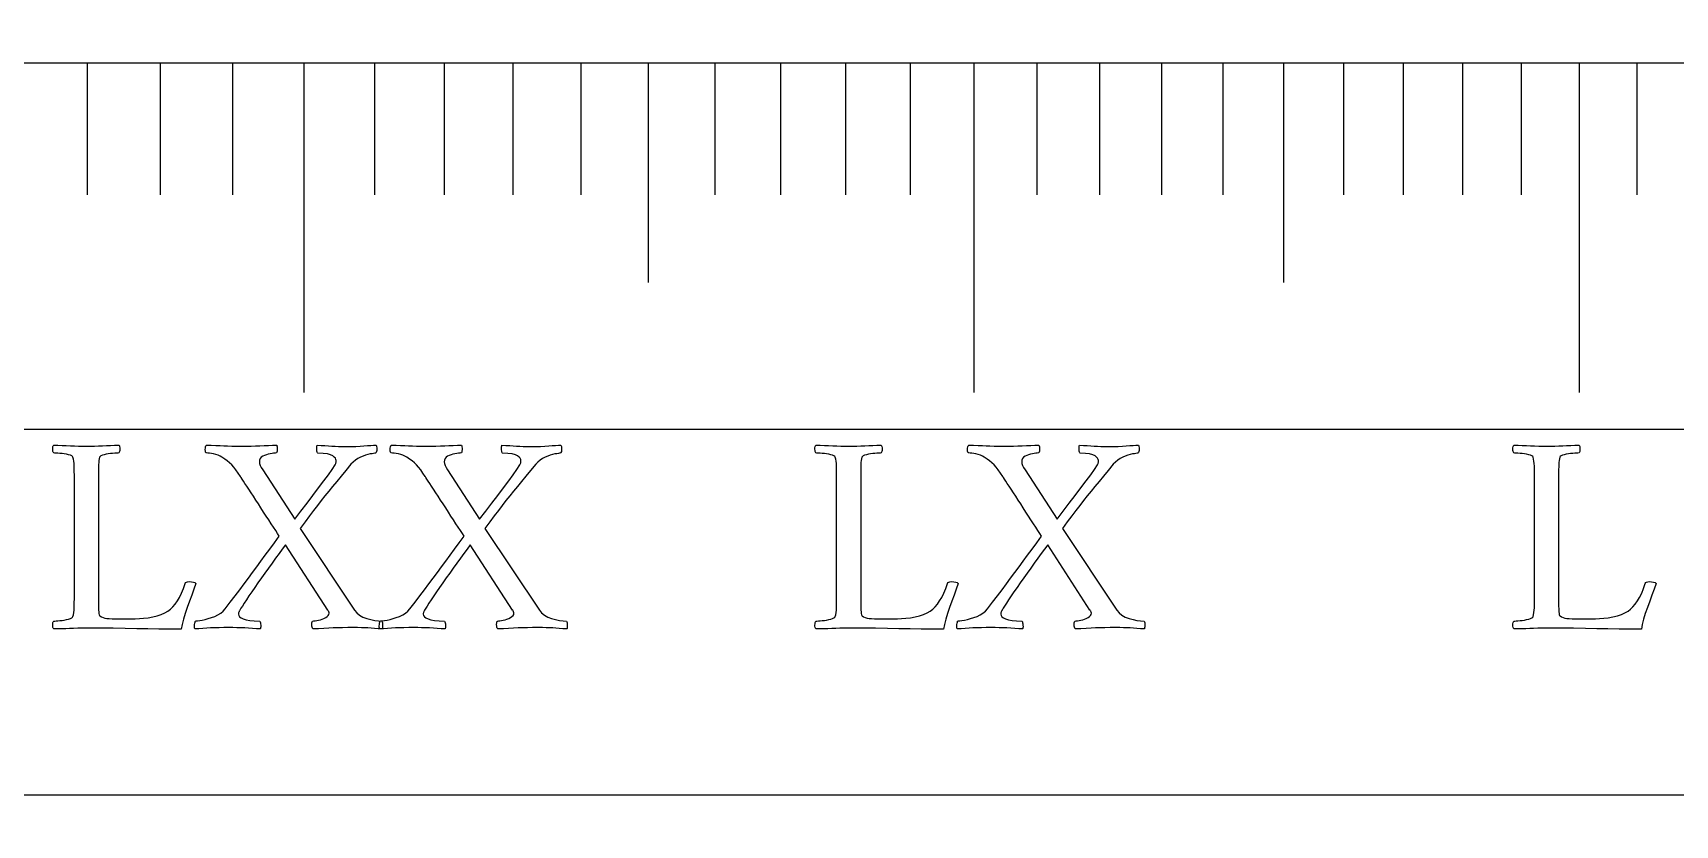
# Model space of a CAD drawing. Header units: millimetres. Extents: x -82 to 82, y -8 to 8.
# Drawn here: x -64.51 to -38.6, y -6.25 to 6.25 of the extents above; entities that cross this region are included whole.
import ezdxf

# ---------------------------------------------------------------- set-up
doc = ezdxf.new("R2010")
doc.units = ezdxf.units.MM
for name, color, linetype in [('CUT_OUTER', 1, 'Continuous'), ('ENGRAVE', 7, 'Continuous'), ('ENGRAVE_FINE', 8, 'Continuous'), ('GUIDE', 3, 'Continuous'), ('TEXT', 5, 'Continuous')]:
    doc.layers.add(name, color=color, linetype=linetype)

msp = doc.modelspace()

# ---------------------------------------------------------------- linework, layer by layer
at = {"layer": 'CUT_OUTER'}
msp.add_lwpolyline([(-5.1291, -6.2498), (-5.6529, -5.775), (-82.5, -5.775), (-82.5, 5.775), (-5.6529, 5.775), (-5.1291, 6.2498)], dxfattribs=at)
at = {"layer": 'ENGRAVE'}
for points in [[(-60.2354, 5.775), (-60.2354, 0.5775)], [(-54.804, 5.775), (-54.804, 2.31)], [(-49.6666, 5.775), (-49.6666, 0.5775)], [(-44.7818, 5.775), (-44.7818, 2.31)], [(-40.1141, 5.775), (-40.1141, 0.5775)]]:
    msp.add_lwpolyline(points, dxfattribs=at)
at = {"layer": 'ENGRAVE_FINE'}
for points in [[(-63.6552, 5.775), (-63.6552, 3.696)], [(-62.5008, 5.775), (-62.5008, 3.696)], [(-61.361, 5.775), (-61.361, 3.696)], [(-59.1233, 5.775), (-59.1233, 3.696)], [(-58.0246, 5.775), (-58.0246, 3.696)], [(-56.9387, 5.775), (-56.9387, 3.696)], [(-55.8653, 5.775), (-55.8653, 3.696)], [(-53.7544, 5.775), (-53.7544, 3.696)], [(-52.7162, 5.775), (-52.7162, 3.696)], [(-51.689, 5.775), (-51.689, 3.696)], [(-50.6726, 5.775), (-50.6726, 3.696)], [(-48.6706, 5.775), (-48.6706, 3.696)], [(-47.6844, 5.775), (-47.6844, 3.696)], [(-46.7078, 5.775), (-46.7078, 3.696)], [(-45.7403, 5.775), (-45.7403, 3.696)], [(-43.8319, 5.775), (-43.8319, 3.696)], [(-42.8905, 5.775), (-42.8905, 3.696)], [(-41.9572, 5.775), (-41.9572, 3.696)], [(-41.0318, 5.775), (-41.0318, 3.696)], [(-39.2039, 5.775), (-39.2039, 3.696)]]:
    msp.add_lwpolyline(points, dxfattribs=at)
at = {"layer": 'GUIDE'}
msp.add_lwpolyline([(-82.5, 0), (82.5, 0)], dxfattribs=at)
at = {"layer": 'TEXT'}
for points in [[(-63.4768, -2.6364), (-63.4768, -2.6414), (-63.4768, -2.6476), (-63.4768, -2.6548), (-63.4768, -2.6632), (-63.4768, -2.6849), (-63.4768, -2.7096), (-63.4768, -2.7374), (-63.4768, -2.7683), (-63.4765, -2.8), (-63.4757, -2.8303), (-63.4743, -2.8592), (-63.4723, -2.8868), (-63.4695, -2.9108), (-63.4656, -2.9292), (-63.4606, -2.9421), (-63.4545, -2.9493), (-63.4308, -2.9635), (-63.4047, -2.9745), (-63.3761, -2.9825), (-63.3449, -2.9874), (-63.3079, -2.9903), (-63.2616, -2.9924), (-63.2062, -2.9936), (-63.1415, -2.9941), (-62.8956, -2.9941), (-62.8314, -2.9922), (-62.7642, -2.9868), (-62.694, -2.9777), (-62.6206, -2.965), (-62.5495, -2.9484), (-62.4859, -2.9276), (-62.4299, -2.9025), (-62.3814, -2.8733), (-62.3419, -2.8415), (-62.3037, -2.804), (-62.267, -2.761), (-62.2316, -2.7124), (-62.198, -2.6565), (-62.1663, -2.5917), (-62.1365, -2.5179), (-62.1087, -2.4352), (-62.1014, -2.4235), (-62.0886, -2.4151), (-62.0701, -2.41), (-62.0461, -2.4084), (-62.0092, -2.41), (-61.979, -2.4151), (-61.9556, -2.4235), (-61.9388, -2.4352), (-61.9708, -2.526), (-62.0042, -2.6196), (-62.039, -2.716), (-62.0752, -2.8152), (-62.1088, -2.9122), (-62.1361, -3.0019), (-62.1569, -3.0843), (-62.1713, -3.1595), (-62.3476, -3.1589), (-62.5234, -3.1572), (-62.6986, -3.1545), (-62.8732, -3.1505), (-63.0532, -3.1466), (-63.2443, -3.1438), (-63.4466, -3.1422), (-63.6601, -3.1416), (-63.7342, -3.142), (-63.8043, -3.1433), (-63.8705, -3.1454), (-63.9328, -3.1483), (-63.9938, -3.1512), (-64.0558, -3.1533), (-64.1189, -3.1546), (-64.1832, -3.155), (-64.1909, -3.1444), (-64.1961, -3.1304), (-64.1987, -3.1131), (-64.1989, -3.0924), (-64.1971, -3.0717), (-64.1938, -3.0544), (-64.1892, -3.0404), (-64.1832, -3.0298), (-64.167, -3.0294), (-64.1452, -3.0281), (-64.1178, -3.0261), (-64.0849, -3.0231), (-64.0495, -3.0191), (-64.015, -3.0136), (-63.9813, -3.0068), (-63.9485, -2.9985), (-63.9199, -2.9893), (-63.8988, -2.9795), (-63.8852, -2.9692), (-63.8792, -2.9583), (-63.8712, -2.9295), (-63.8652, -2.8968), (-63.8612, -2.8602), (-63.8591, -2.8197), (-63.8581, -2.7764), (-63.8574, -2.7314), (-63.857, -2.6847), (-63.8568, -2.6364), (-63.8568, -0.772), (-63.857, -0.7235), (-63.8574, -0.6764), (-63.8581, -0.6307), (-63.8591, -0.5864), (-63.8612, -0.5449), (-63.8652, -0.5076), (-63.8712, -0.4745), (-63.8792, -0.4456), (-63.8852, -0.433), (-63.8988, -0.4221), (-63.9199, -0.4129), (-63.9485, -0.4054), (-63.9813, -0.3991), (-64.015, -0.3936), (-64.0495, -0.389), (-64.0849, -0.3852), (-64.1178, -0.3823), (-64.1452, -0.3802), (-64.167, -0.379), (-64.1832, -0.3785), (-64.1892, -0.3679), (-64.1938, -0.354), (-64.1971, -0.3366), (-64.1989, -0.3159), (-64.1987, -0.2953), (-64.1961, -0.2779), (-64.1909, -0.264), (-64.1832, -0.2534), (-64.1164, -0.2557), (-64.0502, -0.2584), (-63.9845, -0.2613), (-63.9194, -0.2645), (-63.8549, -0.2675), (-63.7909, -0.2696), (-63.7275, -0.2708), (-63.6646, -0.2712), (-63.6002, -0.2708), (-63.5366, -0.2696), (-63.4739, -0.2675), (-63.412, -0.2645), (-63.3498, -0.2613), (-63.2862, -0.2584), (-63.2213, -0.2557), (-63.1549, -0.2534), (-63.1472, -0.264), (-63.142, -0.2779), (-63.1394, -0.2953), (-63.1392, -0.3159), (-63.1411, -0.3366), (-63.1443, -0.354), (-63.1489, -0.3679), (-63.1549, -0.3785), (-63.1711, -0.379), (-63.1929, -0.3802), (-63.2203, -0.3823), (-63.2533, -0.3852), (-63.2885, -0.389), (-63.3226, -0.3936), (-63.3555, -0.3991), (-63.3874, -0.4054), (-63.4153, -0.4129), (-63.4366, -0.4221), (-63.4511, -0.433), (-63.4589, -0.4456), (-63.4649, -0.4696), (-63.4695, -0.497), (-63.4728, -0.5278), (-63.4746, -0.5619), (-63.4755, -0.5985), (-63.4762, -0.6367), (-63.4767, -0.6767), (-63.4768, -0.7183), (-63.4768, -0.725), (-63.4768, -0.7317), (-63.4768, -0.7385), (-63.4768, -0.7452), (-63.4768, -0.7519), (-63.4768, -0.7586), (-63.4768, -0.7653), (-63.4768, -0.772)], [(-61.2234, -0.2712), (-61.1446, -0.2708), (-61.0692, -0.2696), (-60.9971, -0.2675), (-60.9284, -0.2645), (-60.8616, -0.2613), (-60.7953, -0.2584), (-60.7297, -0.2557), (-60.6646, -0.2534), (-60.6607, -0.2645), (-60.6579, -0.2802), (-60.6562, -0.3003), (-60.6556, -0.3249), (-60.6567, -0.3484), (-60.6601, -0.3651), (-60.6657, -0.3752), (-60.6735, -0.3785), (-60.6911, -0.3792), (-60.7126, -0.3813), (-60.7381, -0.3848), (-60.7674, -0.3897), (-60.7981, -0.3964), (-60.8278, -0.4054), (-60.8563, -0.4165), (-60.8836, -0.43), (-60.9071, -0.4463), (-60.9239, -0.4663), (-60.9339, -0.4899), (-60.9373, -0.5171), (-60.9339, -0.5437), (-60.9239, -0.5741), (-60.9071, -0.6085), (-60.8836, -0.6468), (-60.3784, -1.4247), (-60.2812, -1.2948), (-60.1862, -1.1688), (-60.0934, -1.0467), (-60.0029, -0.9285), (-59.9196, -0.8187), (-59.8486, -0.7217), (-59.7899, -0.6376), (-59.7435, -0.5663), (-59.7375, -0.5551), (-59.7329, -0.544), (-59.7297, -0.5328), (-59.7279, -0.5216), (-59.7269, -0.5116), (-59.7262, -0.5037), (-59.7258, -0.4981), (-59.7257, -0.4948), (-59.729, -0.4786), (-59.7391, -0.4613), (-59.7558, -0.4428), (-59.7793, -0.4233), (-59.8142, -0.4056), (-59.8654, -0.3931), (-59.9327, -0.3855), (-60.0163, -0.383), (-60.0223, -0.3778), (-60.0269, -0.3668), (-60.0301, -0.3499), (-60.0319, -0.3271), (-60.0323, -0.3032), (-60.0314, -0.283), (-60.029, -0.2663), (-60.0252, -0.2534), (-59.9622, -0.2577), (-59.9028, -0.2617), (-59.8471, -0.2655), (-59.795, -0.269), (-59.7434, -0.2719), (-59.6893, -0.274), (-59.6328, -0.2753), (-59.5737, -0.2757), (-59.4921, -0.2752), (-59.4172, -0.2735), (-59.349, -0.2707), (-59.2875, -0.2668), (-59.2319, -0.2626), (-59.1813, -0.2589), (-59.1358, -0.2559), (-59.0953, -0.2534), (-59.0912, -0.264), (-59.088, -0.2779), (-59.0856, -0.2953), (-59.0841, -0.3159), (-59.0845, -0.3369), (-59.088, -0.3551), (-59.0946, -0.3704), (-59.1042, -0.383), (-59.1164, -0.3837), (-59.1349, -0.3858), (-59.1599, -0.3893), (-59.1914, -0.3942), (-59.2269, -0.4015), (-59.264, -0.4121), (-59.3029, -0.426), (-59.3434, -0.4434), (-59.3838, -0.4647), (-59.4222, -0.4909), (-59.4587, -0.5218), (-59.4932, -0.5574), (-59.5732, -0.6546), (-59.648, -0.7452), (-59.7174, -0.829), (-59.7816, -0.9061), (-59.8426, -0.9802), (-59.9028, -1.0548), (-59.9622, -1.1299), (-60.0207, -1.2057), (-60.0814, -1.2853), (-60.1471, -1.3722), (-60.2177, -1.4664), (-60.2935, -1.5678), (-59.4351, -2.8555), (-59.3996, -2.899), (-59.3557, -2.9359), (-59.3034, -2.9661), (-59.2428, -2.9896), (-59.1794, -3.0072), (-59.1187, -3.0198), (-59.0609, -3.0273), (-59.0058, -3.0298), (-59.0001, -3.0407), (-58.9963, -3.0555), (-58.9945, -3.0743), (-58.9947, -3.0969), (-58.9959, -3.119), (-58.9975, -3.136), (-58.9993, -3.148), (-59.0014, -3.155), (-59.064, -3.1507), (-59.1221, -3.1466), (-59.1757, -3.1429), (-59.2249, -3.1394), (-59.2744, -3.1364), (-59.3289, -3.1343), (-59.3884, -3.1331), (-59.4529, -3.1327), (-59.5417, -3.1331), (-59.6245, -3.1343), (-59.7015, -3.1364), (-59.7726, -3.1394), (-59.8437, -3.1429), (-59.9207, -3.1466), (-60.0036, -3.1507), (-60.0923, -3.155), (-60.1001, -3.1438), (-60.1057, -3.1282), (-60.109, -3.1081), (-60.1102, -3.0835), (-60.109, -3.06), (-60.1057, -3.0432), (-60.1001, -3.0332), (-60.0923, -3.0298), (-60.0768, -3.029), (-60.0571, -3.0265), (-60.0332, -3.0223), (-60.0051, -3.0164), (-59.9753, -3.0087), (-59.9464, -2.9991), (-59.9183, -2.9875), (-59.8911, -2.9739), (-59.8676, -2.9587), (-59.8509, -2.9421), (-59.8408, -2.9241), (-59.8374, -2.9046), (-59.8379, -2.8997), (-59.8391, -2.894), (-59.8412, -2.8875), (-59.8441, -2.88), (-59.8476, -2.8726), (-59.8514, -2.8661), (-59.8555, -2.8603), (-59.8598, -2.8555), (-60.526, -1.8271), (-60.5761, -1.8938), (-60.6282, -1.9641), (-60.6823, -2.038), (-60.7383, -2.1155), (-60.7949, -2.1945), (-60.8507, -2.2726), (-60.9056, -2.3498), (-60.9597, -2.4262), (-61.0113, -2.5), (-61.0591, -2.5693), (-61.103, -2.6341), (-61.143, -2.6945), (-61.1779, -2.7482), (-61.2067, -2.7929), (-61.2293, -2.8286), (-61.2458, -2.8555), (-61.2483, -2.8605), (-61.2514, -2.8666), (-61.255, -2.8739), (-61.2592, -2.8823), (-61.2631, -2.8915), (-61.2659, -2.9013), (-61.2676, -2.9116), (-61.2681, -2.9225), (-61.2634, -2.9422), (-61.2491, -2.9611), (-61.2254, -2.9791), (-61.1921, -2.9963), (-61.1474, -3.011), (-61.0893, -3.0214), (-61.0178, -3.0277), (-60.9328, -3.0298), (-60.9268, -3.0407), (-60.9222, -3.0555), (-60.919, -3.0743), (-60.9172, -3.0969), (-60.9168, -3.119), (-60.9177, -3.136), (-60.9201, -3.148), (-60.9239, -3.155), (-60.9845, -3.1507), (-61.0457, -3.1466), (-61.1075, -3.1429), (-61.1698, -3.1394), (-61.2321, -3.1364), (-61.2939, -3.1343), (-61.3551, -3.1331), (-61.4157, -3.1327), (-61.4976, -3.1331), (-61.5733, -3.1343), (-61.6429, -3.1364), (-61.7063, -3.1394), (-61.7672, -3.1429), (-61.8293, -3.1466), (-61.8924, -3.1507), (-61.9567, -3.155), (-61.9602, -3.1423), (-61.9617, -3.1265), (-61.9613, -3.1076), (-61.9589, -3.0857), (-61.9557, -3.0646), (-61.9528, -3.0483), (-61.9501, -3.0367), (-61.9477, -3.0298), (-61.9342, -3.0288), (-61.9114, -3.0259), (-61.8794, -3.021), (-61.8382, -3.0142), (-61.7915, -3.0047), (-61.7432, -2.9918), (-61.6932, -2.9756), (-61.6415, -2.9561), (-61.5919, -2.9327), (-61.5481, -2.9052), (-61.5103, -2.8735), (-61.4783, -2.8376), (-61.3975, -2.7325), (-61.3207, -2.6319), (-61.2477, -2.5358), (-61.1787, -2.4441), (-61.1118, -2.3546), (-61.0452, -2.2647), (-60.9788, -2.1746), (-60.9127, -2.0842), (-60.8452, -1.9919), (-60.7747, -1.8959), (-60.701, -1.7963), (-60.6243, -1.693), (-60.6507, -1.6504), (-60.6808, -1.603), (-60.7144, -1.5509), (-60.7518, -1.494), (-60.7912, -1.4341), (-60.8311, -1.3728), (-60.8716, -1.31), (-60.9127, -1.2459), (-60.9535, -1.1822), (-60.9932, -1.1207), (-61.0317, -1.0615), (-61.0692, -1.0045), (-61.1044, -0.9511), (-61.1363, -0.9028), (-61.1648, -0.8595), (-61.1899, -0.8212), (-61.2104, -0.7899), (-61.2251, -0.7675), (-61.2339, -0.7541), (-61.2369, -0.7496), (-61.2722, -0.6946), (-61.3067, -0.6457), (-61.3404, -0.6029), (-61.3732, -0.5663), (-61.4072, -0.5336), (-61.4442, -0.5026), (-61.4843, -0.4733), (-61.5275, -0.4456), (-61.5575, -0.429), (-61.5895, -0.4149), (-61.6234, -0.4033), (-61.6594, -0.3942), (-61.6941, -0.3873), (-61.7247, -0.3825), (-61.7512, -0.3795), (-61.7734, -0.3785), (-61.7812, -0.3752), (-61.7868, -0.3651), (-61.7901, -0.3484), (-61.7913, -0.3249), (-61.7901, -0.3003), (-61.7868, -0.2802), (-61.7812, -0.2645), (-61.7734, -0.2534), (-61.6958, -0.2557), (-61.6241, -0.2584), (-61.5583, -0.2613), (-61.4984, -0.2645), (-61.4385, -0.2675), (-61.3727, -0.2696), (-61.301, -0.2708), (-61.2234, -0.2712)], [(-58.3084, -0.2712), (-58.2296, -0.2708), (-58.1541, -0.2696), (-58.082, -0.2675), (-58.0133, -0.2645), (-57.9465, -0.2613), (-57.8803, -0.2584), (-57.8146, -0.2557), (-57.7495, -0.2534), (-57.7456, -0.2645), (-57.7428, -0.2802), (-57.7411, -0.3003), (-57.7406, -0.3249), (-57.7417, -0.3484), (-57.745, -0.3651), (-57.7506, -0.3752), (-57.7584, -0.3785), (-57.776, -0.3792), (-57.7976, -0.3813), (-57.823, -0.3848), (-57.8523, -0.3897), (-57.8831, -0.3964), (-57.9127, -0.4054), (-57.9412, -0.4165), (-57.9686, -0.43), (-57.992, -0.4463), (-58.0088, -0.4663), (-58.0189, -0.4899), (-58.0222, -0.5171), (-58.0189, -0.5437), (-58.0088, -0.5741), (-57.992, -0.6085), (-57.9686, -0.6468), (-57.4634, -1.4247), (-57.3661, -1.2948), (-57.2711, -1.1688), (-57.1783, -1.0467), (-57.0878, -0.9285), (-57.0045, -0.8187), (-56.9335, -0.7217), (-56.8749, -0.6376), (-56.8285, -0.5663), (-56.8225, -0.5551), (-56.8179, -0.544), (-56.8146, -0.5328), (-56.8128, -0.5216), (-56.8118, -0.5116), (-56.8112, -0.5037), (-56.8107, -0.4981), (-56.8106, -0.4948), (-56.8139, -0.4786), (-56.824, -0.4613), (-56.8408, -0.4428), (-56.8642, -0.4233), (-56.8992, -0.4056), (-56.9503, -0.3931), (-57.0177, -0.3855), (-57.1012, -0.383), (-57.1072, -0.3778), (-57.1118, -0.3668), (-57.115, -0.3499), (-57.1169, -0.3271), (-57.1173, -0.3032), (-57.1163, -0.283), (-57.1139, -0.2663), (-57.1101, -0.2534), (-57.0471, -0.2577), (-56.9878, -0.2617), (-56.932, -0.2655), (-56.8799, -0.269), (-56.8283, -0.2719), (-56.7743, -0.274), (-56.7177, -0.2753), (-56.6586, -0.2757), (-56.577, -0.2752), (-56.5021, -0.2735), (-56.4339, -0.2707), (-56.3724, -0.2668), (-56.3168, -0.2626), (-56.2663, -0.2589), (-56.2207, -0.2559), (-56.1802, -0.2534), (-56.1761, -0.264), (-56.1729, -0.2779), (-56.1705, -0.2953), (-56.169, -0.3159), (-56.1694, -0.3369), (-56.1729, -0.3551), (-56.1795, -0.3704), (-56.1891, -0.383), (-56.2013, -0.3837), (-56.2199, -0.3858), (-56.2449, -0.3893), (-56.2763, -0.3942), (-56.3118, -0.4015), (-56.349, -0.4121), (-56.3878, -0.426), (-56.4283, -0.4434), (-56.4687, -0.4647), (-56.5071, -0.4909), (-56.5436, -0.5218), (-56.5781, -0.5574), (-56.6582, -0.6546), (-56.7329, -0.7452), (-56.8023, -0.829), (-56.8665, -0.9061), (-56.9275, -0.9802), (-56.9878, -1.0548), (-57.0471, -1.1299), (-57.1057, -1.2057), (-57.1663, -1.2853), (-57.232, -1.3722), (-57.3027, -1.4664), (-57.3784, -1.5678), (-56.52, -2.8555), (-56.4845, -2.899), (-56.4406, -2.9359), (-56.3884, -2.9661), (-56.3277, -2.9896), (-56.2643, -3.0072), (-56.2037, -3.0198), (-56.1458, -3.0273), (-56.0908, -3.0298), (-56.085, -3.0407), (-56.0813, -3.0555), (-56.0794, -3.0743), (-56.0796, -3.0969), (-56.0808, -3.119), (-56.0824, -3.136), (-56.0842, -3.148), (-56.0863, -3.155), (-56.1489, -3.1507), (-56.207, -3.1466), (-56.2607, -3.1429), (-56.3098, -3.1394), (-56.3593, -3.1364), (-56.4138, -3.1343), (-56.4733, -3.1331), (-56.5379, -3.1327), (-56.6266, -3.1331), (-56.7094, -3.1343), (-56.7864, -3.1364), (-56.8575, -3.1394), (-56.9287, -3.1429), (-57.0056, -3.1466), (-57.0885, -3.1507), (-57.1772, -3.155), (-57.185, -3.1438), (-57.1906, -3.1282), (-57.194, -3.1081), (-57.1951, -3.0835), (-57.194, -3.06), (-57.1906, -3.0432), (-57.185, -3.0332), (-57.1772, -3.0298), (-57.1617, -3.029), (-57.142, -3.0265), (-57.1181, -3.0223), (-57.09, -3.0164), (-57.0603, -3.0087), (-57.0313, -2.9991), (-57.0033, -2.9875), (-56.976, -2.9739), (-56.9525, -2.9587), (-56.9358, -2.9421), (-56.9257, -2.9241), (-56.9224, -2.9046), (-56.9228, -2.8997), (-56.924, -2.894), (-56.9261, -2.8875), (-56.9291, -2.88), (-56.9326, -2.8726), (-56.9363, -2.8661), (-56.9404, -2.8603), (-56.9447, -2.8555), (-57.6109, -1.8271), (-57.6611, -1.8938), (-57.7132, -1.9641), (-57.7672, -2.038), (-57.8233, -2.1155), (-57.8799, -2.1945), (-57.9356, -2.2726), (-57.9905, -2.3498), (-58.0446, -2.4262), (-58.0963, -2.5), (-58.1441, -2.5693), (-58.1879, -2.6341), (-58.2279, -2.6945), (-58.2628, -2.7482), (-58.2916, -2.7929), (-58.3142, -2.8286), (-58.3307, -2.8555), (-58.3332, -2.8605), (-58.3363, -2.8666), (-58.3399, -2.8739), (-58.3441, -2.8823), (-58.348, -2.8915), (-58.3508, -2.9013), (-58.3525, -2.9116), (-58.3531, -2.9225), (-58.3483, -2.9422), (-58.3341, -2.9611), (-58.3103, -2.9791), (-58.2771, -2.9963), (-58.2324, -3.011), (-58.1742, -3.0214), (-58.1027, -3.0277), (-58.0178, -3.0298), (-58.0117, -3.0407), (-58.0071, -3.0555), (-58.0039, -3.0743), (-58.0021, -3.0969), (-58.0017, -3.119), (-58.0027, -3.136), (-58.005, -3.148), (-58.0088, -3.155), (-58.0694, -3.1507), (-58.1306, -3.1466), (-58.1924, -3.1429), (-58.2547, -3.1394), (-58.317, -3.1364), (-58.3788, -3.1343), (-58.44, -3.1331), (-58.5006, -3.1327), (-58.5825, -3.1331), (-58.6582, -3.1343), (-58.7278, -3.1364), (-58.7912, -3.1394), (-58.8521, -3.1429), (-58.9142, -3.1466), (-58.9773, -3.1507), (-59.0416, -3.155), (-59.0451, -3.1423), (-59.0466, -3.1265), (-59.0462, -3.1076), (-59.0438, -3.0857), (-59.0406, -3.0646), (-59.0377, -3.0483), (-59.035, -3.0367), (-59.0327, -3.0298), (-59.0191, -3.0288), (-58.9963, -3.0259), (-58.9643, -3.021), (-58.9231, -3.0142), (-58.8765, -3.0047), (-58.8281, -2.9918), (-58.7781, -2.9756), (-58.7264, -2.9561), (-58.6768, -2.9327), (-58.6331, -2.9052), (-58.5952, -2.8735), (-58.5632, -2.8376), (-58.4825, -2.7325), (-58.4056, -2.6319), (-58.3327, -2.5358), (-58.2637, -2.4441), (-58.1967, -2.3546), (-58.1301, -2.2647), (-58.0637, -2.1746), (-57.9976, -2.0842), (-57.9302, -1.9919), (-57.8596, -1.8959), (-57.786, -1.7963), (-57.7093, -1.693), (-57.7357, -1.6504), (-57.7657, -1.603), (-57.7994, -1.5509), (-57.8367, -1.494), (-57.8761, -1.4341), (-57.916, -1.3728), (-57.9566, -1.31), (-57.9976, -1.2459), (-58.0384, -1.1822), (-58.0781, -1.1207), (-58.1167, -1.0615), (-58.1541, -1.0045), (-58.1893, -0.9511), (-58.2212, -0.9028), (-58.2497, -0.8595), (-58.2748, -0.8212), (-58.2954, -0.7899), (-58.31, -0.7675), (-58.3188, -0.7541), (-58.3218, -0.7496), (-58.3571, -0.6946), (-58.3916, -0.6457), (-58.4253, -0.6029), (-58.4581, -0.5663), (-58.4921, -0.5336), (-58.5291, -0.5026), (-58.5692, -0.4733), (-58.6124, -0.4456), (-58.6424, -0.429), (-58.6744, -0.4149), (-58.7084, -0.4033), (-58.7443, -0.3942), (-58.7791, -0.3873), (-58.8097, -0.3825), (-58.8361, -0.3795), (-58.8583, -0.3785), (-58.8661, -0.3752), (-58.8717, -0.3651), (-58.8751, -0.3484), (-58.8762, -0.3249), (-58.8751, -0.3003), (-58.8717, -0.2802), (-58.8661, -0.2645), (-58.8583, -0.2534), (-58.7808, -0.2557), (-58.7091, -0.2584), (-58.6433, -0.2613), (-58.5833, -0.2645), (-58.5234, -0.2675), (-58.4576, -0.2696), (-58.3859, -0.2708), (-58.3084, -0.2712)], [(-51.4505, -2.6364), (-51.4505, -2.6414), (-51.4505, -2.6476), (-51.4505, -2.6548), (-51.4505, -2.6632), (-51.4505, -2.6849), (-51.4505, -2.7096), (-51.4505, -2.7374), (-51.4505, -2.7683), (-51.4502, -2.8), (-51.4494, -2.8303), (-51.448, -2.8592), (-51.446, -2.8868), (-51.4432, -2.9108), (-51.4393, -2.9292), (-51.4343, -2.9421), (-51.4281, -2.9493), (-51.4045, -2.9635), (-51.3784, -2.9745), (-51.3497, -2.9825), (-51.3186, -2.9874), (-51.2816, -2.9903), (-51.2353, -2.9924), (-51.1798, -2.9936), (-51.1152, -2.9941), (-50.8692, -2.9941), (-50.8051, -2.9922), (-50.7379, -2.9868), (-50.6676, -2.9777), (-50.5943, -2.965), (-50.5232, -2.9484), (-50.4596, -2.9276), (-50.4036, -2.9025), (-50.3551, -2.8733), (-50.3155, -2.8415), (-50.2774, -2.804), (-50.2407, -2.761), (-50.2053, -2.7124), (-50.1716, -2.6565), (-50.1399, -2.5917), (-50.1102, -2.5179), (-50.0824, -2.4352), (-50.0751, -2.4235), (-50.0622, -2.4151), (-50.0438, -2.41), (-50.0198, -2.4084), (-49.9829, -2.41), (-49.9527, -2.4151), (-49.9292, -2.4235), (-49.9125, -2.4352), (-49.9445, -2.526), (-49.9778, -2.6196), (-50.0126, -2.716), (-50.0488, -2.8152), (-50.0825, -2.9122), (-50.1097, -3.0019), (-50.1306, -3.0843), (-50.145, -3.1595), (-50.3213, -3.1589), (-50.497, -3.1572), (-50.6722, -3.1545), (-50.8469, -3.1505), (-51.0268, -3.1466), (-51.218, -3.1438), (-51.4203, -3.1422), (-51.6338, -3.1416), (-51.7078, -3.142), (-51.778, -3.1433), (-51.8442, -3.1454), (-51.9065, -3.1483), (-51.9674, -3.1512), (-52.0295, -3.1533), (-52.0926, -3.1546), (-52.1569, -3.155), (-52.1646, -3.1444), (-52.1697, -3.1304), (-52.1724, -3.1131), (-52.1725, -3.0924), (-52.1707, -3.0717), (-52.1675, -3.0544), (-52.1629, -3.0404), (-52.1569, -3.0298), (-52.1407, -3.0294), (-52.1189, -3.0281), (-52.0915, -3.0261), (-52.0585, -3.0231), (-52.0232, -3.0191), (-51.9887, -3.0136), (-51.955, -3.0068), (-51.9222, -2.9985), (-51.8935, -2.9893), (-51.8724, -2.9795), (-51.8589, -2.9692), (-51.8529, -2.9583), (-51.8449, -2.9295), (-51.8389, -2.8968), (-51.8348, -2.8602), (-51.8327, -2.8197), (-51.8318, -2.7764), (-51.8311, -2.7314), (-51.8306, -2.6847), (-51.8305, -2.6364), (-51.8305, -0.772), (-51.8306, -0.7235), (-51.8311, -0.6764), (-51.8318, -0.6307), (-51.8327, -0.5864), (-51.8348, -0.5449), (-51.8389, -0.5076), (-51.8449, -0.4745), (-51.8529, -0.4456), (-51.8589, -0.433), (-51.8724, -0.4221), (-51.8935, -0.4129), (-51.9222, -0.4054), (-51.955, -0.3991), (-51.9887, -0.3936), (-52.0232, -0.389), (-52.0585, -0.3852), (-52.0915, -0.3823), (-52.1189, -0.3802), (-52.1407, -0.379), (-52.1569, -0.3785), (-52.1629, -0.3679), (-52.1675, -0.354), (-52.1707, -0.3366), (-52.1725, -0.3159), (-52.1724, -0.2953), (-52.1697, -0.2779), (-52.1646, -0.264), (-52.1569, -0.2534), (-52.0901, -0.2557), (-52.0239, -0.2584), (-51.9582, -0.2613), (-51.8931, -0.2645), (-51.8285, -0.2675), (-51.7646, -0.2696), (-51.7011, -0.2708), (-51.6383, -0.2712), (-51.5738, -0.2708), (-51.5103, -0.2696), (-51.4475, -0.2675), (-51.3856, -0.2645), (-51.3235, -0.2613), (-51.2599, -0.2584), (-51.1949, -0.2557), (-51.1286, -0.2534), (-51.1209, -0.264), (-51.1157, -0.2779), (-51.1131, -0.2953), (-51.1129, -0.3159), (-51.1147, -0.3366), (-51.1179, -0.354), (-51.1226, -0.3679), (-51.1286, -0.3785), (-51.1448, -0.379), (-51.1666, -0.3802), (-51.194, -0.3823), (-51.2269, -0.3852), (-51.2621, -0.389), (-51.2962, -0.3936), (-51.3292, -0.3991), (-51.3611, -0.4054), (-51.389, -0.4129), (-51.4102, -0.4221), (-51.4248, -0.433), (-51.4326, -0.4456), (-51.4386, -0.4696), (-51.4432, -0.497), (-51.4464, -0.5278), (-51.4482, -0.5619), (-51.4492, -0.5985), (-51.4499, -0.6367), (-51.4503, -0.6767), (-51.4505, -0.7183), (-51.4505, -0.725), (-51.4505, -0.7317), (-51.4505, -0.7385), (-51.4505, -0.7452), (-51.4505, -0.7519), (-51.4505, -0.7586), (-51.4505, -0.7653), (-51.4505, -0.772)], [(-49.1971, -0.2712), (-49.1183, -0.2708), (-49.0429, -0.2696), (-48.9708, -0.2675), (-48.902, -0.2645), (-48.8352, -0.2613), (-48.769, -0.2584), (-48.7033, -0.2557), (-48.6382, -0.2534), (-48.6343, -0.2645), (-48.6315, -0.2802), (-48.6299, -0.3003), (-48.6293, -0.3249), (-48.6304, -0.3484), (-48.6338, -0.3651), (-48.6394, -0.3752), (-48.6472, -0.3785), (-48.6648, -0.3792), (-48.6863, -0.3813), (-48.7117, -0.3848), (-48.7411, -0.3897), (-48.7718, -0.3964), (-48.8014, -0.4054), (-48.8299, -0.4165), (-48.8573, -0.43), (-48.8808, -0.4463), (-48.8976, -0.4663), (-48.9076, -0.4899), (-48.911, -0.5171), (-48.9076, -0.5437), (-48.8976, -0.5741), (-48.8808, -0.6085), (-48.8573, -0.6468), (-48.3521, -1.4247), (-48.2548, -1.2948), (-48.1598, -1.1688), (-48.0671, -1.0467), (-47.9765, -0.9285), (-47.8933, -0.8187), (-47.8223, -0.7217), (-47.7636, -0.6376), (-47.7172, -0.5663), (-47.7112, -0.5551), (-47.7066, -0.544), (-47.7034, -0.5328), (-47.7016, -0.5216), (-47.7006, -0.5116), (-47.6999, -0.5037), (-47.6995, -0.4981), (-47.6993, -0.4948), (-47.7027, -0.4786), (-47.7127, -0.4613), (-47.7295, -0.4428), (-47.753, -0.4233), (-47.7879, -0.4056), (-47.839, -0.3931), (-47.9064, -0.3855), (-47.9899, -0.383), (-47.996, -0.3778), (-48.0006, -0.3668), (-48.0038, -0.3499), (-48.0056, -0.3271), (-48.006, -0.3032), (-48.005, -0.283), (-48.0027, -0.2663), (-47.9989, -0.2534), (-47.9359, -0.2577), (-47.8765, -0.2617), (-47.8207, -0.2655), (-47.7686, -0.269), (-47.7171, -0.2719), (-47.663, -0.274), (-47.6064, -0.2753), (-47.5473, -0.2757), (-47.4657, -0.2752), (-47.3908, -0.2735), (-47.3227, -0.2707), (-47.2612, -0.2668), (-47.2056, -0.2626), (-47.155, -0.2589), (-47.1094, -0.2559), (-47.0689, -0.2534), (-47.0649, -0.264), (-47.0617, -0.2779), (-47.0593, -0.2953), (-47.0577, -0.3159), (-47.0582, -0.3369), (-47.0617, -0.3551), (-47.0682, -0.3704), (-47.0779, -0.383), (-47.09, -0.3837), (-47.1086, -0.3858), (-47.1336, -0.3893), (-47.1651, -0.3942), (-47.2005, -0.4015), (-47.2377, -0.4121), (-47.2765, -0.426), (-47.3171, -0.4434), (-47.3574, -0.4647), (-47.3959, -0.4909), (-47.4323, -0.5218), (-47.4668, -0.5574), (-47.5469, -0.6546), (-47.6216, -0.7452), (-47.6911, -0.829), (-47.7552, -0.9061), (-47.8163, -0.9802), (-47.8765, -1.0548), (-47.9359, -1.1299), (-47.9944, -1.2057), (-48.0551, -1.2853), (-48.1207, -1.3722), (-48.1914, -1.4664), (-48.2671, -1.5678), (-47.4087, -2.8555), (-47.3732, -2.899), (-47.3294, -2.9359), (-47.2771, -2.9661), (-47.2165, -2.9896), (-47.153, -3.0072), (-47.0924, -3.0198), (-47.0346, -3.0273), (-46.9795, -3.0298), (-46.9738, -3.0407), (-46.97, -3.0555), (-46.9682, -3.0743), (-46.9683, -3.0969), (-46.9696, -3.119), (-46.9711, -3.136), (-46.9729, -3.148), (-46.975, -3.155), (-47.0376, -3.1507), (-47.0958, -3.1466), (-47.1494, -3.1429), (-47.1986, -3.1394), (-47.248, -3.1364), (-47.3025, -3.1343), (-47.3621, -3.1331), (-47.4266, -3.1327), (-47.5153, -3.1331), (-47.5982, -3.1343), (-47.6752, -3.1364), (-47.7463, -3.1394), (-47.8174, -3.1429), (-47.8944, -3.1466), (-47.9772, -3.1507), (-48.066, -3.155), (-48.0738, -3.1438), (-48.0794, -3.1282), (-48.0827, -3.1081), (-48.0838, -3.0835), (-48.0827, -3.06), (-48.0794, -3.0432), (-48.0738, -3.0332), (-48.066, -3.0298), (-48.0504, -3.029), (-48.0307, -3.0265), (-48.0068, -3.0223), (-47.9788, -3.0164), (-47.949, -3.0087), (-47.9201, -2.9991), (-47.892, -2.9875), (-47.8648, -2.9739), (-47.8413, -2.9587), (-47.8245, -2.9421), (-47.8145, -2.9241), (-47.8111, -2.9046), (-47.8115, -2.8997), (-47.8128, -2.894), (-47.8149, -2.8875), (-47.8178, -2.88), (-47.8213, -2.8726), (-47.8251, -2.8661), (-47.8291, -2.8603), (-47.8335, -2.8555), (-48.4996, -1.8271), (-48.5498, -1.8938), (-48.6019, -1.9641), (-48.656, -2.038), (-48.712, -2.1155), (-48.7686, -2.1945), (-48.8243, -2.2726), (-48.8792, -2.3498), (-48.9333, -2.4262), (-48.985, -2.5), (-49.0328, -2.5693), (-49.0767, -2.6341), (-49.1166, -2.6945), (-49.1516, -2.7482), (-49.1803, -2.7929), (-49.203, -2.8286), (-49.2195, -2.8555), (-49.222, -2.8605), (-49.225, -2.8666), (-49.2287, -2.8739), (-49.2329, -2.8823), (-49.2368, -2.8915), (-49.2396, -2.9013), (-49.2413, -2.9116), (-49.2418, -2.9225), (-49.2371, -2.9422), (-49.2228, -2.9611), (-49.1991, -2.9791), (-49.1658, -2.9963), (-49.1211, -3.011), (-49.063, -3.0214), (-48.9914, -3.0277), (-48.9065, -3.0298), (-48.9005, -3.0407), (-48.8959, -3.0555), (-48.8927, -3.0743), (-48.8908, -3.0969), (-48.8904, -3.119), (-48.8914, -3.136), (-48.8938, -3.148), (-48.8976, -3.155), (-48.9582, -3.1507), (-49.0194, -3.1466), (-49.0811, -3.1429), (-49.1435, -3.1394), (-49.2058, -3.1364), (-49.2675, -3.1343), (-49.3287, -3.1331), (-49.3894, -3.1327), (-49.4712, -3.1331), (-49.547, -3.1343), (-49.6165, -3.1364), (-49.68, -3.1394), (-49.7409, -3.1429), (-49.8029, -3.1466), (-49.8661, -3.1507), (-49.9303, -3.155), (-49.9338, -3.1423), (-49.9354, -3.1265), (-49.935, -3.1076), (-49.9326, -3.0857), (-49.9294, -3.0646), (-49.9264, -3.0483), (-49.9238, -3.0367), (-49.9214, -3.0298), (-49.9078, -3.0288), (-49.8851, -3.0259), (-49.8531, -3.021), (-49.8119, -3.0142), (-49.7652, -3.0047), (-49.7169, -2.9918), (-49.6668, -2.9756), (-49.6151, -2.9561), (-49.5655, -2.9327), (-49.5218, -2.9052), (-49.4839, -2.8735), (-49.452, -2.8376), (-49.3712, -2.7325), (-49.2943, -2.6319), (-49.2214, -2.5358), (-49.1524, -2.4441), (-49.0855, -2.3546), (-49.0188, -2.2647), (-48.9525, -2.1746), (-48.8864, -2.0842), (-48.8189, -1.9919), (-48.7483, -1.8959), (-48.6747, -1.7963), (-48.598, -1.693), (-48.6244, -1.6504), (-48.6544, -1.603), (-48.6881, -1.5509), (-48.7254, -1.494), (-48.7648, -1.4341), (-48.8048, -1.3728), (-48.8453, -1.31), (-48.8864, -1.2459), (-48.9272, -1.1822), (-48.9669, -1.1207), (-49.0054, -1.0615), (-49.0429, -1.0045), (-49.0781, -0.9511), (-49.1099, -0.9028), (-49.1384, -0.8595), (-49.1636, -0.8212), (-49.1841, -0.7899), (-49.1988, -0.7675), (-49.2076, -0.7541), (-49.2105, -0.7496), (-49.2459, -0.6946), (-49.2804, -0.6457), (-49.314, -0.6029), (-49.3469, -0.5663), (-49.3808, -0.5336), (-49.4179, -0.5026), (-49.458, -0.4733), (-49.5011, -0.4456), (-49.5312, -0.429), (-49.5632, -0.4149), (-49.5971, -0.4033), (-49.633, -0.3942), (-49.6678, -0.3873), (-49.6984, -0.3825), (-49.7248, -0.3795), (-49.747, -0.3785), (-49.7549, -0.3752), (-49.7604, -0.3651), (-49.7638, -0.3484), (-49.7649, -0.3249), (-49.7638, -0.3003), (-49.7604, -0.2802), (-49.7549, -0.2645), (-49.747, -0.2534), (-49.6695, -0.2557), (-49.5978, -0.2584), (-49.532, -0.2613), (-49.4721, -0.2645), (-49.4121, -0.2675), (-49.3463, -0.2696), (-49.2746, -0.2708), (-49.1971, -0.2712)], [(-40.4405, -2.6364), (-40.4405, -2.6414), (-40.4405, -2.6476), (-40.4405, -2.6548), (-40.4405, -2.6632), (-40.4405, -2.6849), (-40.4405, -2.7096), (-40.4405, -2.7374), (-40.4405, -2.7683), (-40.4402, -2.8), (-40.4394, -2.8303), (-40.438, -2.8592), (-40.436, -2.8868), (-40.4332, -2.9108), (-40.4293, -2.9292), (-40.4243, -2.9421), (-40.4181, -2.9493), (-40.3945, -2.9635), (-40.3684, -2.9745), (-40.3398, -2.9825), (-40.3086, -2.9874), (-40.2716, -2.9903), (-40.2253, -2.9924), (-40.1699, -2.9936), (-40.1052, -2.9941), (-39.8593, -2.9941), (-39.7951, -2.9922), (-39.7279, -2.9868), (-39.6577, -2.9777), (-39.5843, -2.965), (-39.5132, -2.9484), (-39.4496, -2.9276), (-39.3936, -2.9025), (-39.3451, -2.8733), (-39.3056, -2.8415), (-39.2674, -2.804), (-39.2307, -2.761), (-39.1953, -2.7124), (-39.1617, -2.6565), (-39.1299, -2.5917), (-39.1002, -2.5179), (-39.0724, -2.4352), (-39.0651, -2.4235), (-39.0523, -2.4151), (-39.0338, -2.41), (-39.0098, -2.4084), (-38.9729, -2.41), (-38.9427, -2.4151), (-38.9193, -2.4235), (-38.9025, -2.4352), (-38.9345, -2.526), (-38.9679, -2.6196), (-39.0027, -2.716), (-39.0388, -2.8152), (-39.0725, -2.9122), (-39.0998, -3.0019), (-39.1206, -3.0843), (-39.135, -3.1595), (-39.3113, -3.1589), (-39.4871, -3.1572), (-39.6623, -3.1545), (-39.8369, -3.1505), (-40.0169, -3.1466), (-40.208, -3.1438), (-40.4103, -3.1422), (-40.6238, -3.1416), (-40.6979, -3.142), (-40.768, -3.1433), (-40.8342, -3.1454), (-40.8965, -3.1483), (-40.9575, -3.1512), (-41.0195, -3.1533), (-41.0826, -3.1546), (-41.1469, -3.155), (-41.1546, -3.1444), (-41.1598, -3.1304), (-41.1624, -3.1131), (-41.1626, -3.0924), (-41.1607, -3.0717), (-41.1575, -3.0544), (-41.1529, -3.0404), (-41.1469, -3.0298), (-41.1307, -3.0294), (-41.1089, -3.0281), (-41.0815, -3.0261), (-41.0485, -3.0231), (-41.0132, -3.0191), (-40.9787, -3.0136), (-40.945, -3.0068), (-40.9122, -2.9985), (-40.8835, -2.9893), (-40.8624, -2.9795), (-40.8489, -2.9692), (-40.8429, -2.9583), (-40.8349, -2.9295), (-40.8289, -2.8968), (-40.8249, -2.8602), (-40.8228, -2.8197), (-40.8218, -2.7764), (-40.8211, -2.7314), (-40.8207, -2.6847), (-40.8205, -2.6364), (-40.8205, -0.772), (-40.8207, -0.7235), (-40.8211, -0.6764), (-40.8218, -0.6307), (-40.8228, -0.5864), (-40.8249, -0.5449), (-40.8289, -0.5076), (-40.8349, -0.4745), (-40.8429, -0.4456), (-40.8489, -0.433), (-40.8624, -0.4221), (-40.8835, -0.4129), (-40.9122, -0.4054), (-40.945, -0.3991), (-40.9787, -0.3936), (-41.0132, -0.389), (-41.0485, -0.3852), (-41.0815, -0.3823), (-41.1089, -0.3802), (-41.1307, -0.379), (-41.1469, -0.3785), (-41.1529, -0.3679), (-41.1575, -0.354), (-41.1607, -0.3366), (-41.1626, -0.3159), (-41.1624, -0.2953), (-41.1598, -0.2779), (-41.1546, -0.264), (-41.1469, -0.2534), (-41.0801, -0.2557), (-41.0139, -0.2584), (-40.9482, -0.2613), (-40.8831, -0.2645), (-40.8186, -0.2675), (-40.7546, -0.2696), (-40.6912, -0.2708), (-40.6283, -0.2712), (-40.5639, -0.2708), (-40.5003, -0.2696), (-40.4376, -0.2675), (-40.3757, -0.2645), (-40.3135, -0.2613), (-40.2499, -0.2584), (-40.185, -0.2557), (-40.1186, -0.2534), (-40.1109, -0.264), (-40.1057, -0.2779), (-40.1031, -0.2953), (-40.1029, -0.3159), (-40.1048, -0.3366), (-40.108, -0.354), (-40.1126, -0.3679), (-40.1186, -0.3785), (-40.1348, -0.379), (-40.1566, -0.3802), (-40.184, -0.3823), (-40.2169, -0.3852), (-40.2522, -0.389), (-40.2862, -0.3936), (-40.3192, -0.3991), (-40.3511, -0.4054), (-40.379, -0.4129), (-40.4003, -0.4221), (-40.4148, -0.433), (-40.4226, -0.4456), (-40.4286, -0.4696), (-40.4332, -0.497), (-40.4364, -0.5278), (-40.4383, -0.5619), (-40.4392, -0.5985), (-40.4399, -0.6367), (-40.4404, -0.6767), (-40.4405, -0.7183), (-40.4405, -0.725), (-40.4405, -0.7317), (-40.4405, -0.7385), (-40.4405, -0.7452), (-40.4405, -0.7519), (-40.4405, -0.7586), (-40.4405, -0.7653), (-40.4405, -0.772)]]:
    msp.add_lwpolyline(points, close=True, dxfattribs=at)

doc.saveas('drawing.dxf')
